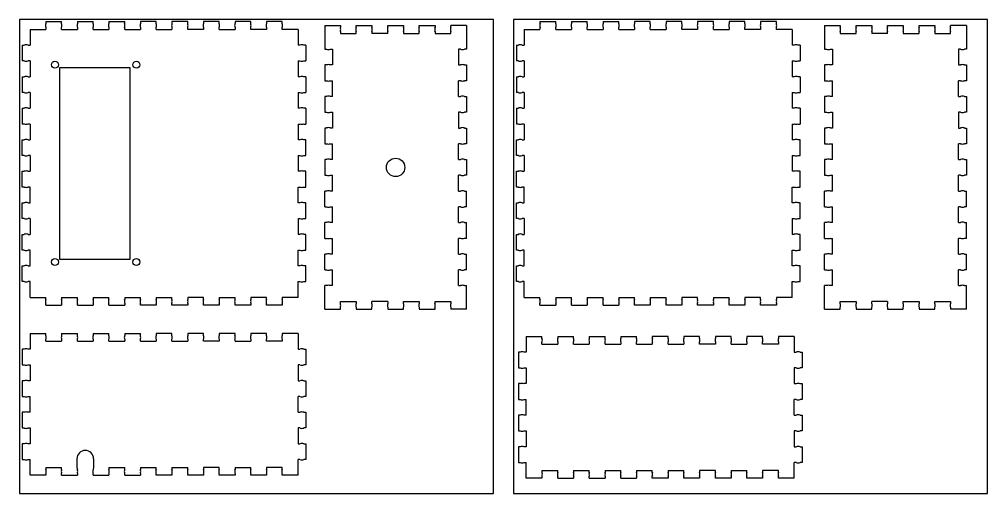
# Model space of a CAD drawing. Header units: inches. Extents: x 0.8 to 15.3, y 0.7 to 7.8.
import ezdxf

# ---------------------------------------------------------------- set-up
doc = ezdxf.new("R2010")
doc.units = ezdxf.units.IN
doc.header["$MEASUREMENT"] = 0

msp = doc.modelspace()

# ---------------------------------------------------------------- linework, layer by layer
for p, q in [((1.172, 7.74), (1.408, 7.74)), ((1.172, 7.74), (1.172, 7.711)), ((1.408, 7.711), (1.408, 7.74)), ((1.644, 7.74), (1.88, 7.74)), ((1.644, 7.74), (1.644, 7.711)), ((1.88, 7.711), (1.88, 7.74)), ((2.116, 7.74), (2.352, 7.74)), ((2.116, 7.74), (2.116, 7.711)), ((2.352, 7.711), (2.352, 7.74)), ((2.824, 7.74), (2.588, 7.74)), ((2.588, 7.74), (2.588, 7.711)), ((2.824, 7.711), (2.824, 7.74)), ((3.296, 7.74), (3.06, 7.74)), ((3.06, 7.74), (3.06, 7.711)), ((3.296, 7.711), (3.296, 7.74)), ((3.768, 7.74), (3.532, 7.74)), ((3.532, 7.74), (3.532, 7.711)), ((3.768, 7.711), (3.768, 7.74)), ((4.24, 7.74), (4.004, 7.74)), ((4.004, 7.74), (4.004, 7.711)), ((4.24, 7.711), (4.24, 7.74)), ((4.712, 7.74), (4.476, 7.74)), ((4.476, 7.74), (4.476, 7.711)), ((4.712, 7.711), (4.712, 7.74)), ((8.571, 7.74), (8.807, 7.74)), ((8.571, 7.74), (8.571, 7.711)), ((8.807, 7.711), (8.807, 7.74)), ((9.043, 7.74), (9.279, 7.74)), ((9.043, 7.74), (9.043, 7.711)), ((9.279, 7.711), (9.279, 7.74)), ((9.515, 7.74), (9.751, 7.74)), ((9.515, 7.74), (9.515, 7.711)), ((9.751, 7.711), (9.751, 7.74)), ((10.223, 7.74), (9.987, 7.74)), ((9.987, 7.74), (9.987, 7.711)), ((10.223, 7.711), (10.223, 7.74)), ((10.695, 7.74), (10.459, 7.74)), ((10.459, 7.74), (10.459, 7.711)), ((10.695, 7.711), (10.695, 7.74)), ((11.167, 7.74), (10.931, 7.74)), ((10.931, 7.74), (10.931, 7.711)), ((11.167, 7.711), (11.167, 7.74)), ((11.639, 7.74), (11.403, 7.74)), ((11.403, 7.74), (11.403, 7.711)), ((11.639, 7.711), (11.639, 7.74)), ((12.111, 7.74), (11.875, 7.74)), ((11.875, 7.74), (11.875, 7.711)), ((12.111, 7.711), (12.111, 7.74)), ((0.936, 7.622), (0.936, 7.386)), ((0.936, 7.622), (1.172, 7.622)), ((1.172, 7.652), (1.172, 7.622)), ((1.408, 7.622), (1.408, 7.652)), ((1.408, 7.622), (1.644, 7.622)), ((1.644, 7.652), (1.644, 7.622)), ((1.88, 7.622), (1.88, 7.652)), ((1.88, 7.622), (2.116, 7.622)), ((2.116, 7.652), (2.116, 7.622)), ((2.352, 7.622), (2.352, 7.652)), ((2.352, 7.622), (2.588, 7.622)), ((2.588, 7.652), (2.588, 7.622)), ((2.824, 7.622), (2.824, 7.652)), ((2.824, 7.622), (3.06, 7.622)), ((3.06, 7.652), (3.06, 7.622)), ((3.296, 7.622), (3.296, 7.652)), ((3.532, 7.622), (3.296, 7.622)), ((3.532, 7.652), (3.532, 7.622)), ((3.768, 7.622), (3.768, 7.652)), ((3.768, 7.622), (4.004, 7.622)), ((4.004, 7.652), (4.004, 7.622)), ((4.24, 7.622), (4.24, 7.652)), ((4.476, 7.622), (4.24, 7.622)), ((4.476, 7.652), (4.476, 7.622)), ((4.712, 7.622), (4.712, 7.652)), ((4.948, 7.622), (4.712, 7.622)), ((4.948, 7.622), (4.948, 7.386)), ((5.347, 7.68), (5.583, 7.68)), ((5.347, 7.68), (5.347, 7.326)), ((5.583, 7.68), (5.583, 7.651)), ((5.583, 7.592), (5.583, 7.562)), ((5.583, 7.562), (5.819, 7.562)), ((5.819, 7.68), (6.055, 7.68)), ((5.819, 7.651), (5.819, 7.68)), ((5.819, 7.562), (5.819, 7.592)), ((6.055, 7.68), (6.055, 7.651)), ((6.055, 7.592), (6.055, 7.562)), ((6.291, 7.562), (6.055, 7.562)), ((6.291, 7.68), (6.527, 7.68)), ((6.291, 7.651), (6.291, 7.68)), ((6.291, 7.562), (6.291, 7.592)), ((6.527, 7.68), (6.527, 7.651)), ((6.527, 7.592), (6.527, 7.562)), ((6.527, 7.562), (6.763, 7.562)), ((6.763, 7.68), (6.999, 7.68)), ((6.763, 7.651), (6.763, 7.68)), ((6.763, 7.562), (6.763, 7.592)), ((6.999, 7.68), (6.999, 7.651)), ((6.999, 7.592), (6.999, 7.562)), ((6.999, 7.562), (7.235, 7.562)), ((7.235, 7.651), (7.235, 7.68)), ((7.471, 7.68), (7.235, 7.68)), ((7.235, 7.562), (7.235, 7.592)), ((7.471, 7.68), (7.471, 7.326)), ((8.335, 7.622), (8.335, 7.386)), ((8.335, 7.622), (8.571, 7.622)), ((8.571, 7.652), (8.571, 7.622)), ((8.807, 7.622), (8.807, 7.652)), ((8.807, 7.622), (9.043, 7.622)), ((9.043, 7.652), (9.043, 7.622)), ((9.279, 7.622), (9.279, 7.652)), ((9.279, 7.622), (9.515, 7.622)), ((9.515, 7.652), (9.515, 7.622)), ((9.751, 7.622), (9.751, 7.652)), ((9.751, 7.622), (9.987, 7.622)), ((9.987, 7.652), (9.987, 7.622)), ((10.223, 7.622), (10.223, 7.652)), ((10.223, 7.622), (10.459, 7.622)), ((10.459, 7.652), (10.459, 7.622)), ((10.695, 7.622), (10.695, 7.652)), ((10.931, 7.622), (10.695, 7.622)), ((10.931, 7.652), (10.931, 7.622)), ((11.167, 7.622), (11.167, 7.652)), ((11.167, 7.622), (11.403, 7.622)), ((11.403, 7.652), (11.403, 7.622)), ((11.639, 7.622), (11.639, 7.652)), ((11.875, 7.622), (11.639, 7.622)), ((11.875, 7.652), (11.875, 7.622)), ((12.111, 7.622), (12.111, 7.652)), ((12.347, 7.622), (12.111, 7.622)), ((12.347, 7.622), (12.347, 7.386)), ((12.832, 7.68), (13.068, 7.68)), ((12.832, 7.68), (12.832, 7.326)), ((13.068, 7.68), (13.068, 7.651)), ((13.068, 7.592), (13.068, 7.562)), ((13.068, 7.562), (13.304, 7.562)), ((13.304, 7.68), (13.54, 7.68)), ((13.304, 7.651), (13.304, 7.68)), ((13.304, 7.562), (13.304, 7.592)), ((13.54, 7.68), (13.54, 7.651)), ((13.54, 7.592), (13.54, 7.562)), ((13.776, 7.562), (13.54, 7.562)), ((13.776, 7.68), (14.012, 7.68)), ((13.776, 7.651), (13.776, 7.68)), ((13.776, 7.562), (13.776, 7.592)), ((14.012, 7.68), (14.012, 7.651)), ((14.012, 7.592), (14.012, 7.562)), ((14.012, 7.562), (14.248, 7.562)), ((14.248, 7.68), (14.484, 7.68)), ((14.248, 7.651), (14.248, 7.68)), ((14.248, 7.562), (14.248, 7.592)), ((14.484, 7.68), (14.484, 7.651)), ((14.484, 7.592), (14.484, 7.562)), ((14.484, 7.562), (14.72, 7.562)), ((14.72, 7.651), (14.72, 7.68)), ((14.956, 7.68), (14.72, 7.68)), ((14.72, 7.562), (14.72, 7.592)), ((14.956, 7.68), (14.956, 7.326)), ((0.818, 7.386), (0.818, 7.15)), ((0.818, 7.386), (0.847, 7.386)), ((0.906, 7.386), (0.936, 7.386)), ((4.977, 7.386), (4.948, 7.386)), ((5.066, 7.386), (5.036, 7.386)), ((5.066, 7.386), (5.066, 7.15)), ((5.347, 7.326), (5.376, 7.326)), ((5.435, 7.326), (5.465, 7.326)), ((5.465, 7.326), (5.465, 7.09)), ((7.353, 7.326), (7.353, 7.09)), ((7.382, 7.326), (7.353, 7.326)), ((7.471, 7.326), (7.441, 7.326)), ((8.217, 7.386), (8.217, 7.15)), ((8.217, 7.386), (8.247, 7.386)), ((8.306, 7.386), (8.335, 7.386)), ((12.377, 7.386), (12.347, 7.386)), ((12.465, 7.386), (12.436, 7.386)), ((12.465, 7.386), (12.465, 7.15)), ((12.832, 7.326), (12.861, 7.326)), ((12.92, 7.326), (12.95, 7.326)), ((12.95, 7.326), (12.95, 7.09)), ((14.838, 7.326), (14.838, 7.09)), ((14.867, 7.326), (14.838, 7.326)), ((14.956, 7.326), (14.926, 7.326)), ((0.847, 7.15), (0.818, 7.15)), ((0.936, 7.15), (0.906, 7.15)), ((0.936, 7.15), (0.936, 6.914)), ((4.948, 7.15), (4.948, 6.914)), ((4.948, 7.15), (4.977, 7.15)), ((5.036, 7.15), (5.066, 7.15)), ((8.247, 7.15), (8.217, 7.15)), ((8.335, 7.15), (8.306, 7.15)), ((8.335, 7.15), (8.335, 6.914)), ((12.347, 7.15), (12.347, 6.914)), ((12.347, 7.15), (12.377, 7.15)), ((12.436, 7.15), (12.465, 7.15)), ((5.347, 7.09), (5.347, 6.854)), ((5.376, 7.09), (5.347, 7.09)), ((5.465, 7.09), (5.435, 7.09)), ((7.353, 7.09), (7.382, 7.09)), ((7.441, 7.09), (7.471, 7.09)), ((7.471, 7.09), (7.471, 6.854)), ((12.832, 7.09), (12.832, 6.854)), ((12.861, 7.09), (12.832, 7.09)), ((12.95, 7.09), (12.92, 7.09)), ((14.838, 7.09), (14.867, 7.09)), ((14.926, 7.09), (14.956, 7.09)), ((14.956, 7.09), (14.956, 6.854)), ((0.818, 6.914), (0.818, 6.678)), ((0.818, 6.914), (0.847, 6.914)), ((0.906, 6.914), (0.936, 6.914)), ((4.977, 6.914), (4.948, 6.914)), ((5.066, 6.914), (5.036, 6.914)), ((5.066, 6.914), (5.066, 6.678)), ((5.347, 6.854), (5.376, 6.854)), ((5.435, 6.854), (5.465, 6.854)), ((5.465, 6.618), (5.465, 6.854)), ((7.353, 6.618), (7.353, 6.854)), ((7.382, 6.854), (7.353, 6.854)), ((7.471, 6.854), (7.441, 6.854)), ((8.217, 6.914), (8.217, 6.678)), ((8.217, 6.914), (8.247, 6.914)), ((8.306, 6.914), (8.335, 6.914)), ((12.377, 6.914), (12.347, 6.914)), ((12.465, 6.914), (12.436, 6.914)), ((12.465, 6.914), (12.465, 6.678)), ((12.832, 6.854), (12.861, 6.854)), ((12.92, 6.854), (12.95, 6.854)), ((12.95, 6.618), (12.95, 6.854)), ((14.838, 6.618), (14.838, 6.854)), ((14.867, 6.854), (14.838, 6.854)), ((14.956, 6.854), (14.926, 6.854)), ((0.847, 6.678), (0.818, 6.678)), ((0.936, 6.678), (0.906, 6.678)), ((0.936, 6.678), (0.936, 6.442)), ((4.948, 6.678), (4.948, 6.442)), ((4.948, 6.678), (4.977, 6.678)), ((5.036, 6.678), (5.066, 6.678)), ((8.247, 6.678), (8.217, 6.678)), ((8.335, 6.678), (8.306, 6.678)), ((8.335, 6.678), (8.335, 6.442)), ((12.347, 6.678), (12.347, 6.442)), ((12.347, 6.678), (12.377, 6.678)), ((12.436, 6.678), (12.465, 6.678)), ((5.347, 6.618), (5.347, 6.382)), ((5.376, 6.618), (5.347, 6.618)), ((5.465, 6.618), (5.435, 6.618)), ((7.353, 6.618), (7.382, 6.618)), ((7.441, 6.618), (7.471, 6.618)), ((7.471, 6.618), (7.471, 6.382)), ((12.832, 6.618), (12.832, 6.382)), ((12.861, 6.618), (12.832, 6.618)), ((12.95, 6.618), (12.92, 6.618)), ((14.838, 6.618), (14.867, 6.618)), ((14.926, 6.618), (14.956, 6.618)), ((14.956, 6.618), (14.956, 6.382)), ((0.818, 6.442), (0.818, 6.206)), ((0.818, 6.442), (0.847, 6.442)), ((0.906, 6.442), (0.936, 6.442)), ((4.977, 6.442), (4.948, 6.442)), ((5.066, 6.442), (5.036, 6.442)), ((5.066, 6.442), (5.066, 6.206)), ((5.347, 6.382), (5.376, 6.382)), ((5.435, 6.382), (5.465, 6.382)), ((5.465, 6.382), (5.465, 6.146)), ((7.353, 6.382), (7.353, 6.146)), ((7.382, 6.382), (7.353, 6.382)), ((7.471, 6.382), (7.441, 6.382)), ((8.217, 6.442), (8.217, 6.206)), ((8.217, 6.442), (8.247, 6.442)), ((8.306, 6.442), (8.335, 6.442)), ((12.377, 6.442), (12.347, 6.442)), ((12.465, 6.442), (12.436, 6.442)), ((12.465, 6.442), (12.465, 6.206)), ((12.832, 6.382), (12.861, 6.382)), ((12.92, 6.382), (12.95, 6.382)), ((12.95, 6.382), (12.95, 6.146)), ((14.838, 6.382), (14.838, 6.146)), ((14.867, 6.382), (14.838, 6.382)), ((14.956, 6.382), (14.926, 6.382)), ((0.847, 6.206), (0.818, 6.206)), ((0.936, 6.206), (0.906, 6.206)), ((0.936, 6.206), (0.936, 5.97)), ((4.948, 6.206), (4.948, 5.97)), ((4.948, 6.206), (4.977, 6.206)), ((5.036, 6.206), (5.066, 6.206)), ((5.347, 6.146), (5.347, 5.91)), ((5.376, 6.146), (5.347, 6.146)), ((5.465, 6.146), (5.435, 6.146)), ((7.353, 6.146), (7.382, 6.146)), ((7.441, 6.146), (7.471, 6.146)), ((7.471, 6.146), (7.471, 5.91)), ((8.247, 6.206), (8.217, 6.206)), ((8.335, 6.206), (8.306, 6.206)), ((8.335, 6.206), (8.335, 5.97)), ((12.347, 6.206), (12.347, 5.97)), ((12.347, 6.206), (12.377, 6.206)), ((12.436, 6.206), (12.465, 6.206)), ((12.832, 6.146), (12.832, 5.91)), ((12.861, 6.146), (12.832, 6.146)), ((12.95, 6.146), (12.92, 6.146)), ((14.838, 6.146), (14.867, 6.146)), ((14.926, 6.146), (14.956, 6.146)), ((14.956, 6.146), (14.956, 5.91)), ((0.818, 5.734), (0.818, 5.97)), ((0.818, 5.97), (0.847, 5.97)), ((0.906, 5.97), (0.936, 5.97)), ((4.977, 5.97), (4.948, 5.97)), ((5.066, 5.97), (5.036, 5.97)), ((5.066, 5.734), (5.066, 5.97)), ((8.217, 5.734), (8.217, 5.97)), ((8.217, 5.97), (8.247, 5.97)), ((8.306, 5.97), (8.335, 5.97)), ((12.377, 5.97), (12.347, 5.97)), ((12.465, 5.97), (12.436, 5.97)), ((12.465, 5.734), (12.465, 5.97)), ((5.347, 5.91), (5.376, 5.91)), ((5.435, 5.91), (5.465, 5.91)), ((5.465, 5.674), (5.465, 5.91)), ((7.353, 5.674), (7.353, 5.91)), ((7.382, 5.91), (7.353, 5.91)), ((7.471, 5.91), (7.441, 5.91)), ((12.832, 5.91), (12.861, 5.91)), ((12.92, 5.91), (12.95, 5.91)), ((12.95, 5.674), (12.95, 5.91)), ((14.838, 5.674), (14.838, 5.91)), ((14.867, 5.91), (14.838, 5.91)), ((14.956, 5.91), (14.926, 5.91)), ((0.847, 5.734), (0.818, 5.734)), ((0.936, 5.734), (0.906, 5.734)), ((0.936, 5.734), (0.936, 5.498)), ((4.948, 5.734), (4.948, 5.498)), ((4.948, 5.734), (4.977, 5.734)), ((5.036, 5.734), (5.066, 5.734)), ((5.347, 5.674), (5.347, 5.438)), ((5.376, 5.674), (5.347, 5.674)), ((5.465, 5.674), (5.435, 5.674)), ((7.353, 5.674), (7.382, 5.674)), ((7.441, 5.674), (7.471, 5.674)), ((7.471, 5.674), (7.471, 5.438)), ((8.247, 5.734), (8.217, 5.734)), ((8.335, 5.734), (8.306, 5.734)), ((8.335, 5.734), (8.335, 5.498)), ((12.347, 5.734), (12.347, 5.498)), ((12.347, 5.734), (12.377, 5.734)), ((12.436, 5.734), (12.465, 5.734)), ((12.832, 5.674), (12.832, 5.438)), ((12.861, 5.674), (12.832, 5.674)), ((12.95, 5.674), (12.92, 5.674)), ((14.838, 5.674), (14.867, 5.674)), ((14.926, 5.674), (14.956, 5.674)), ((14.956, 5.674), (14.956, 5.438)), ((0.818, 5.262), (0.818, 5.498)), ((0.818, 5.498), (0.847, 5.498)), ((0.906, 5.498), (0.936, 5.498)), ((4.977, 5.498), (4.948, 5.498)), ((5.066, 5.498), (5.036, 5.498)), ((5.066, 5.262), (5.066, 5.498)), ((5.347, 5.438), (5.376, 5.438)), ((5.435, 5.438), (5.465, 5.438)), ((5.465, 5.202), (5.465, 5.438)), ((7.353, 5.202), (7.353, 5.438)), ((7.382, 5.438), (7.353, 5.438)), ((7.471, 5.438), (7.441, 5.438)), ((8.217, 5.262), (8.217, 5.498)), ((8.217, 5.498), (8.247, 5.498)), ((8.306, 5.498), (8.335, 5.498)), ((12.377, 5.498), (12.347, 5.498)), ((12.465, 5.498), (12.436, 5.498)), ((12.465, 5.262), (12.465, 5.498)), ((12.832, 5.438), (12.861, 5.438)), ((12.92, 5.438), (12.95, 5.438)), ((12.95, 5.202), (12.95, 5.438)), ((14.838, 5.202), (14.838, 5.438)), ((14.867, 5.438), (14.838, 5.438)), ((14.956, 5.438), (14.926, 5.438)), ((0.847, 5.262), (0.818, 5.262)), ((0.936, 5.262), (0.906, 5.262)), ((0.936, 5.026), (0.936, 5.262)), ((4.948, 5.026), (4.948, 5.262)), ((4.948, 5.262), (4.977, 5.262)), ((5.036, 5.262), (5.066, 5.262)), ((8.247, 5.262), (8.217, 5.262)), ((8.335, 5.262), (8.306, 5.262)), ((8.335, 5.026), (8.335, 5.262)), ((12.347, 5.026), (12.347, 5.262)), ((12.347, 5.262), (12.377, 5.262)), ((12.436, 5.262), (12.465, 5.262)), ((5.347, 4.966), (5.347, 5.202)), ((5.376, 5.202), (5.347, 5.202)), ((5.465, 5.202), (5.435, 5.202)), ((7.353, 5.202), (7.382, 5.202)), ((7.441, 5.202), (7.471, 5.202)), ((7.471, 4.966), (7.471, 5.202)), ((12.832, 4.966), (12.832, 5.202)), ((12.861, 5.202), (12.832, 5.202)), ((12.95, 5.202), (12.92, 5.202)), ((14.838, 5.202), (14.867, 5.202)), ((14.926, 5.202), (14.956, 5.202)), ((14.956, 4.966), (14.956, 5.202)), ((0.818, 4.79), (0.818, 5.026)), ((0.818, 5.026), (0.847, 5.026)), ((0.906, 5.026), (0.936, 5.026)), ((4.977, 5.026), (4.948, 5.026)), ((5.066, 5.026), (5.036, 5.026)), ((5.066, 4.79), (5.066, 5.026)), ((5.347, 4.966), (5.376, 4.966)), ((5.435, 4.966), (5.465, 4.966)), ((5.465, 4.73), (5.465, 4.966)), ((7.353, 4.73), (7.353, 4.966)), ((7.382, 4.966), (7.353, 4.966)), ((7.471, 4.966), (7.441, 4.966)), ((8.217, 4.79), (8.217, 5.026)), ((8.217, 5.026), (8.247, 5.026)), ((8.306, 5.026), (8.335, 5.026)), ((12.377, 5.026), (12.347, 5.026)), ((12.465, 5.026), (12.436, 5.026)), ((12.465, 4.79), (12.465, 5.026)), ((12.832, 4.966), (12.861, 4.966)), ((12.92, 4.966), (12.95, 4.966)), ((12.95, 4.73), (12.95, 4.966)), ((14.838, 4.73), (14.838, 4.966)), ((14.867, 4.966), (14.838, 4.966)), ((14.956, 4.966), (14.926, 4.966)), ((0.847, 4.79), (0.818, 4.79)), ((0.936, 4.79), (0.906, 4.79)), ((0.936, 4.79), (0.936, 4.554)), ((4.948, 4.79), (4.948, 4.554)), ((4.948, 4.79), (4.977, 4.79)), ((5.036, 4.79), (5.066, 4.79)), ((8.247, 4.79), (8.217, 4.79)), ((8.335, 4.79), (8.306, 4.79)), ((8.335, 4.79), (8.335, 4.554)), ((12.347, 4.79), (12.347, 4.554)), ((12.347, 4.79), (12.377, 4.79)), ((12.436, 4.79), (12.465, 4.79)), ((5.347, 4.494), (5.347, 4.73)), ((5.376, 4.73), (5.347, 4.73)), ((5.465, 4.73), (5.435, 4.73)), ((7.353, 4.73), (7.382, 4.73)), ((7.441, 4.73), (7.471, 4.73)), ((7.471, 4.494), (7.471, 4.73)), ((12.832, 4.494), (12.832, 4.73)), ((12.861, 4.73), (12.832, 4.73)), ((12.95, 4.73), (12.92, 4.73)), ((14.838, 4.73), (14.867, 4.73)), ((14.926, 4.73), (14.956, 4.73)), ((14.956, 4.494), (14.956, 4.73)), ((0.818, 4.318), (0.818, 4.554)), ((0.818, 4.554), (0.847, 4.554)), ((0.906, 4.554), (0.936, 4.554)), ((4.977, 4.554), (4.948, 4.554)), ((5.066, 4.554), (5.036, 4.554)), ((5.066, 4.318), (5.066, 4.554)), ((8.217, 4.318), (8.217, 4.554)), ((8.217, 4.554), (8.247, 4.554)), ((8.306, 4.554), (8.335, 4.554)), ((12.377, 4.554), (12.347, 4.554)), ((12.465, 4.554), (12.436, 4.554)), ((12.465, 4.318), (12.465, 4.554)), ((5.347, 4.494), (5.376, 4.494)), ((5.435, 4.494), (5.465, 4.494)), ((5.465, 4.258), (5.465, 4.494)), ((7.353, 4.258), (7.353, 4.494)), ((7.382, 4.494), (7.353, 4.494)), ((7.471, 4.494), (7.441, 4.494)), ((12.832, 4.494), (12.861, 4.494)), ((12.92, 4.494), (12.95, 4.494)), ((12.95, 4.258), (12.95, 4.494)), ((14.838, 4.258), (14.838, 4.494)), ((14.867, 4.494), (14.838, 4.494)), ((14.956, 4.494), (14.926, 4.494)), ((0.847, 4.318), (0.818, 4.318)), ((0.936, 4.318), (0.906, 4.318)), ((0.936, 4.082), (0.936, 4.318)), ((4.948, 4.082), (4.948, 4.318)), ((4.948, 4.318), (4.977, 4.318)), ((5.036, 4.318), (5.066, 4.318)), ((5.347, 4.022), (5.347, 4.258)), ((5.376, 4.258), (5.347, 4.258)), ((5.465, 4.258), (5.435, 4.258)), ((7.353, 4.258), (7.382, 4.258)), ((7.441, 4.258), (7.471, 4.258)), ((7.471, 4.022), (7.471, 4.258)), ((8.247, 4.318), (8.217, 4.318)), ((8.335, 4.318), (8.306, 4.318)), ((8.335, 4.082), (8.335, 4.318)), ((12.347, 4.082), (12.347, 4.318)), ((12.347, 4.318), (12.377, 4.318)), ((12.436, 4.318), (12.465, 4.318)), ((12.832, 4.022), (12.832, 4.258)), ((12.861, 4.258), (12.832, 4.258)), ((12.95, 4.258), (12.92, 4.258)), ((14.838, 4.258), (14.867, 4.258)), ((14.926, 4.258), (14.956, 4.258)), ((14.956, 4.022), (14.956, 4.258)), ((0.818, 3.846), (0.818, 4.082)), ((0.818, 4.082), (0.847, 4.082)), ((0.906, 4.082), (0.936, 4.082)), ((4.977, 4.082), (4.948, 4.082)), ((5.066, 4.082), (5.036, 4.082)), ((5.066, 3.846), (5.066, 4.082)), ((8.217, 3.846), (8.217, 4.082)), ((8.217, 4.082), (8.247, 4.082)), ((8.306, 4.082), (8.335, 4.082)), ((12.377, 4.082), (12.347, 4.082)), ((12.465, 4.082), (12.436, 4.082)), ((12.465, 3.846), (12.465, 4.082)), ((5.347, 4.022), (5.376, 4.022)), ((5.435, 4.022), (5.465, 4.022)), ((5.465, 3.786), (5.465, 4.022)), ((7.353, 3.786), (7.353, 4.022)), ((7.382, 4.022), (7.353, 4.022)), ((7.471, 4.022), (7.441, 4.022)), ((12.832, 4.022), (12.861, 4.022)), ((12.92, 4.022), (12.95, 4.022)), ((12.95, 3.786), (12.95, 4.022)), ((14.838, 3.786), (14.838, 4.022)), ((14.867, 4.022), (14.838, 4.022)), ((14.956, 4.022), (14.926, 4.022)), ((0.847, 3.846), (0.818, 3.846)), ((0.936, 3.846), (0.906, 3.846)), ((0.936, 3.61), (0.936, 3.846)), ((4.948, 3.846), (4.977, 3.846)), ((4.948, 3.61), (4.948, 3.846)), ((5.036, 3.846), (5.066, 3.846)), ((5.347, 3.432), (5.347, 3.786)), ((5.376, 3.786), (5.347, 3.786)), ((5.465, 3.786), (5.435, 3.786)), ((7.353, 3.786), (7.382, 3.786)), ((7.441, 3.786), (7.471, 3.786)), ((7.471, 3.432), (7.471, 3.786)), ((8.247, 3.846), (8.217, 3.846)), ((8.335, 3.846), (8.306, 3.846)), ((8.335, 3.61), (8.335, 3.846)), ((12.347, 3.846), (12.377, 3.846)), ((12.347, 3.61), (12.347, 3.846)), ((12.436, 3.846), (12.465, 3.846)), ((12.832, 3.432), (12.832, 3.786)), ((12.861, 3.786), (12.832, 3.786)), ((12.95, 3.786), (12.92, 3.786)), ((14.838, 3.786), (14.867, 3.786)), ((14.926, 3.786), (14.956, 3.786)), ((14.956, 3.432), (14.956, 3.786)), ((0.936, 3.61), (1.172, 3.61)), ((1.172, 3.581), (1.172, 3.61)), ((1.172, 3.492), (1.172, 3.522)), ((1.172, 3.492), (1.408, 3.492)), ((1.408, 3.61), (1.644, 3.61)), ((1.408, 3.61), (1.408, 3.581)), ((1.408, 3.522), (1.408, 3.492)), ((1.644, 3.581), (1.644, 3.61)), ((1.644, 3.492), (1.644, 3.522)), ((1.644, 3.492), (1.88, 3.492)), ((1.88, 3.61), (2.116, 3.61)), ((1.88, 3.61), (1.88, 3.581)), ((1.88, 3.522), (1.88, 3.492)), ((2.116, 3.581), (2.116, 3.61)), ((2.116, 3.492), (2.116, 3.522)), ((2.116, 3.492), (2.352, 3.492)), ((2.352, 3.61), (2.588, 3.61)), ((2.352, 3.61), (2.352, 3.581)), ((2.352, 3.522), (2.352, 3.492)), ((2.588, 3.581), (2.588, 3.61)), ((2.588, 3.492), (2.588, 3.522)), ((2.824, 3.492), (2.588, 3.492)), ((2.824, 3.61), (3.06, 3.61)), ((2.824, 3.61), (2.824, 3.581)), ((2.824, 3.522), (2.824, 3.492)), ((3.06, 3.581), (3.06, 3.61)), ((3.06, 3.492), (3.06, 3.522)), ((3.296, 3.492), (3.06, 3.492)), ((3.532, 3.61), (3.296, 3.61)), ((3.296, 3.61), (3.296, 3.581)), ((3.296, 3.522), (3.296, 3.492)), ((3.532, 3.581), (3.532, 3.61)), ((3.532, 3.492), (3.532, 3.522)), ((3.768, 3.492), (3.532, 3.492)), ((3.768, 3.61), (4.004, 3.61)), ((3.768, 3.61), (3.768, 3.581)), ((3.768, 3.522), (3.768, 3.492)), ((4.004, 3.581), (4.004, 3.61)), ((4.004, 3.492), (4.004, 3.522)), ((4.24, 3.492), (4.004, 3.492)), ((4.476, 3.61), (4.24, 3.61)), ((4.24, 3.61), (4.24, 3.581)), ((4.24, 3.522), (4.24, 3.492)), ((4.476, 3.581), (4.476, 3.61)), ((4.476, 3.492), (4.476, 3.522)), ((4.712, 3.492), (4.476, 3.492)), ((4.712, 3.61), (4.712, 3.581)), ((4.948, 3.61), (4.712, 3.61)), ((4.712, 3.522), (4.712, 3.492)), ((5.583, 3.55), (5.819, 3.55)), ((5.583, 3.521), (5.583, 3.55)), ((5.819, 3.55), (5.819, 3.521)), ((6.291, 3.55), (6.055, 3.55)), ((6.055, 3.521), (6.055, 3.55)), ((6.291, 3.55), (6.291, 3.521)), ((6.527, 3.55), (6.763, 3.55)), ((6.527, 3.521), (6.527, 3.55)), ((6.763, 3.55), (6.763, 3.521)), ((6.999, 3.521), (6.999, 3.55)), ((6.999, 3.55), (7.235, 3.55)), ((7.235, 3.55), (7.235, 3.521)), ((8.335, 3.61), (8.571, 3.61)), ((8.571, 3.581), (8.571, 3.61)), ((8.571, 3.492), (8.571, 3.522)), ((8.571, 3.492), (8.807, 3.492)), ((8.807, 3.61), (9.043, 3.61)), ((8.807, 3.61), (8.807, 3.581)), ((8.807, 3.522), (8.807, 3.492)), ((9.043, 3.581), (9.043, 3.61)), ((9.043, 3.492), (9.043, 3.522)), ((9.043, 3.492), (9.279, 3.492)), ((9.279, 3.61), (9.515, 3.61)), ((9.279, 3.61), (9.279, 3.581)), ((9.279, 3.522), (9.279, 3.492)), ((9.515, 3.581), (9.515, 3.61)), ((9.515, 3.492), (9.515, 3.522)), ((9.515, 3.492), (9.751, 3.492)), ((9.751, 3.61), (9.987, 3.61)), ((9.751, 3.61), (9.751, 3.581)), ((9.751, 3.522), (9.751, 3.492)), ((9.987, 3.581), (9.987, 3.61)), ((9.987, 3.492), (9.987, 3.522)), ((10.223, 3.492), (9.987, 3.492)), ((10.223, 3.61), (10.459, 3.61)), ((10.223, 3.61), (10.223, 3.581)), ((10.223, 3.522), (10.223, 3.492)), ((10.459, 3.581), (10.459, 3.61)), ((10.459, 3.492), (10.459, 3.522)), ((10.695, 3.492), (10.459, 3.492)), ((10.931, 3.61), (10.695, 3.61)), ((10.695, 3.61), (10.695, 3.581)), ((10.695, 3.522), (10.695, 3.492)), ((10.931, 3.581), (10.931, 3.61)), ((10.931, 3.492), (10.931, 3.522)), ((11.167, 3.492), (10.931, 3.492)), ((11.167, 3.61), (11.403, 3.61)), ((11.167, 3.61), (11.167, 3.581)), ((11.167, 3.522), (11.167, 3.492)), ((11.403, 3.581), (11.403, 3.61)), ((11.403, 3.492), (11.403, 3.522)), ((11.639, 3.492), (11.403, 3.492)), ((11.875, 3.61), (11.639, 3.61)), ((11.639, 3.61), (11.639, 3.581)), ((11.639, 3.522), (11.639, 3.492)), ((11.875, 3.581), (11.875, 3.61)), ((11.875, 3.492), (11.875, 3.522)), ((12.111, 3.492), (11.875, 3.492)), ((12.111, 3.61), (12.111, 3.581)), ((12.347, 3.61), (12.111, 3.61)), ((12.111, 3.522), (12.111, 3.492)), ((13.068, 3.55), (13.304, 3.55)), ((13.068, 3.521), (13.068, 3.55)), ((13.304, 3.55), (13.304, 3.521)), ((13.776, 3.55), (13.54, 3.55)), ((13.54, 3.521), (13.54, 3.55)), ((13.776, 3.55), (13.776, 3.521)), ((14.012, 3.55), (14.248, 3.55)), ((14.012, 3.521), (14.012, 3.55)), ((14.248, 3.55), (14.248, 3.521)), ((14.484, 3.521), (14.484, 3.55)), ((14.484, 3.55), (14.72, 3.55)), ((14.72, 3.55), (14.72, 3.521)), ((5.347, 3.432), (5.583, 3.432)), ((5.583, 3.432), (5.583, 3.462)), ((5.819, 3.462), (5.819, 3.432)), ((5.819, 3.432), (6.055, 3.432)), ((6.055, 3.432), (6.055, 3.462)), ((6.291, 3.462), (6.291, 3.432)), ((6.291, 3.432), (6.527, 3.432)), ((6.527, 3.432), (6.527, 3.462)), ((6.763, 3.462), (6.763, 3.432)), ((6.763, 3.432), (6.999, 3.432)), ((6.999, 3.432), (6.999, 3.462)), ((7.235, 3.462), (7.235, 3.432)), ((7.471, 3.432), (7.235, 3.432)), ((12.832, 3.432), (13.068, 3.432)), ((13.068, 3.432), (13.068, 3.462)), ((13.304, 3.462), (13.304, 3.432)), ((13.304, 3.432), (13.54, 3.432)), ((13.54, 3.432), (13.54, 3.462)), ((13.776, 3.462), (13.776, 3.432)), ((13.776, 3.432), (14.012, 3.432)), ((14.012, 3.432), (14.012, 3.462)), ((14.248, 3.462), (14.248, 3.432)), ((14.248, 3.432), (14.484, 3.432)), ((14.484, 3.432), (14.484, 3.462)), ((14.72, 3.462), (14.72, 3.432)), ((14.956, 3.432), (14.72, 3.432)), ((0.936, 3.071), (1.172, 3.071)), ((0.936, 3.071), (0.936, 2.835)), ((1.172, 3.041), (1.172, 3.071)), ((1.408, 3.071), (1.644, 3.071)), ((1.408, 3.071), (1.408, 3.041)), ((1.644, 3.041), (1.644, 3.071)), ((1.88, 3.071), (2.116, 3.071)), ((1.88, 3.071), (1.88, 3.041)), ((2.116, 3.041), (2.116, 3.071)), ((2.352, 3.071), (2.588, 3.071)), ((2.352, 3.071), (2.352, 3.041)), ((2.588, 3.041), (2.588, 3.071)), ((3.06, 3.071), (2.824, 3.071)), ((2.824, 3.071), (2.824, 3.041)), ((3.06, 3.041), (3.06, 3.071)), ((3.532, 3.071), (3.296, 3.071)), ((3.296, 3.071), (3.296, 3.041)), ((3.532, 3.041), (3.532, 3.071)), ((4.004, 3.071), (3.768, 3.071)), ((3.768, 3.071), (3.768, 3.041)), ((4.004, 3.041), (4.004, 3.071)), ((4.476, 3.071), (4.24, 3.071)), ((4.24, 3.071), (4.24, 3.041)), ((4.476, 3.041), (4.476, 3.071)), ((4.948, 3.071), (4.712, 3.071)), ((4.712, 3.071), (4.712, 3.041)), ((4.948, 3.071), (4.948, 2.835)), ((1.172, 2.953), (1.172, 2.982)), ((1.172, 2.953), (1.408, 2.953)), ((1.408, 2.982), (1.408, 2.953)), ((1.644, 2.953), (1.644, 2.982)), ((1.644, 2.953), (1.88, 2.953)), ((1.88, 2.982), (1.88, 2.953)), ((2.116, 2.953), (2.116, 2.982)), ((2.116, 2.953), (2.352, 2.953)), ((2.352, 2.982), (2.352, 2.953)), ((2.588, 2.953), (2.588, 2.982)), ((2.588, 2.953), (2.824, 2.953)), ((2.824, 2.982), (2.824, 2.953)), ((3.06, 2.953), (3.06, 2.982)), ((3.06, 2.953), (3.296, 2.953)), ((3.296, 2.982), (3.296, 2.953)), ((3.532, 2.953), (3.532, 2.982)), ((3.768, 2.953), (3.532, 2.953)), ((3.768, 2.982), (3.768, 2.953)), ((4.004, 2.953), (4.004, 2.982)), ((4.004, 2.953), (4.24, 2.953)), ((4.24, 2.982), (4.24, 2.953)), ((4.476, 2.953), (4.476, 2.982)), ((4.712, 2.953), (4.476, 2.953)), ((4.712, 2.982), (4.712, 2.953)), ((8.365, 3.027), (8.601, 3.027)), ((8.365, 3.027), (8.365, 2.791)), ((8.601, 2.997), (8.601, 3.027)), ((8.601, 2.909), (8.601, 2.938)), ((8.601, 2.909), (8.837, 2.909)), ((8.837, 3.027), (9.073, 3.027)), ((8.837, 3.027), (8.837, 2.997)), ((8.837, 2.938), (8.837, 2.909)), ((9.073, 2.997), (9.073, 3.027)), ((9.073, 2.909), (9.073, 2.938)), ((9.073, 2.909), (9.309, 2.909)), ((9.309, 3.027), (9.545, 3.027)), ((9.309, 3.027), (9.309, 2.997)), ((9.309, 2.938), (9.309, 2.909)), ((9.545, 2.997), (9.545, 3.027)), ((9.545, 2.909), (9.545, 2.938)), ((9.545, 2.909), (9.781, 2.909)), ((9.781, 3.027), (10.017, 3.027)), ((9.781, 3.027), (9.781, 2.997)), ((9.781, 2.938), (9.781, 2.909)), ((10.017, 2.997), (10.017, 3.027)), ((10.017, 2.909), (10.017, 2.938)), ((10.017, 2.909), (10.253, 2.909)), ((10.489, 3.027), (10.253, 3.027)), ((10.253, 3.027), (10.253, 2.997)), ((10.253, 2.938), (10.253, 2.909)), ((10.489, 2.997), (10.489, 3.027)), ((10.489, 2.909), (10.489, 2.938)), ((10.489, 2.909), (10.725, 2.909)), ((10.961, 3.027), (10.725, 3.027)), ((10.725, 3.027), (10.725, 2.997)), ((10.725, 2.938), (10.725, 2.909)), ((10.961, 2.997), (10.961, 3.027)), ((10.961, 2.909), (10.961, 2.938)), ((11.197, 2.909), (10.961, 2.909)), ((11.433, 3.027), (11.197, 3.027)), ((11.197, 3.027), (11.197, 2.997)), ((11.197, 2.938), (11.197, 2.909)), ((11.433, 2.997), (11.433, 3.027)), ((11.433, 2.909), (11.433, 2.938)), ((11.433, 2.909), (11.669, 2.909)), ((11.905, 3.027), (11.669, 3.027)), ((11.669, 3.027), (11.669, 2.997)), ((11.669, 2.938), (11.669, 2.909)), ((11.905, 2.997), (11.905, 3.027)), ((11.905, 2.909), (11.905, 2.938)), ((12.141, 2.909), (11.905, 2.909)), ((12.377, 3.027), (12.141, 3.027)), ((12.141, 3.027), (12.141, 2.997)), ((12.141, 2.938), (12.141, 2.909)), ((12.377, 3.027), (12.377, 2.791)), ((0.818, 2.835), (0.818, 2.599)), ((0.847, 2.835), (0.818, 2.835)), ((0.936, 2.835), (0.906, 2.835)), ((4.948, 2.835), (4.977, 2.835)), ((5.036, 2.835), (5.066, 2.835)), ((5.066, 2.835), (5.066, 2.599)), ((8.247, 2.791), (8.247, 2.555)), ((8.277, 2.791), (8.247, 2.791)), ((8.365, 2.791), (8.336, 2.791)), ((12.377, 2.791), (12.407, 2.791)), ((12.466, 2.791), (12.495, 2.791)), ((12.495, 2.791), (12.495, 2.555)), ((0.818, 2.599), (0.847, 2.599)), ((0.906, 2.599), (0.936, 2.599)), ((0.936, 2.599), (0.936, 2.363)), ((4.948, 2.599), (4.948, 2.363)), ((4.977, 2.599), (4.948, 2.599)), ((5.066, 2.599), (5.036, 2.599)), ((8.247, 2.555), (8.277, 2.555)), ((8.336, 2.555), (8.365, 2.555)), ((8.365, 2.555), (8.365, 2.319)), ((12.377, 2.555), (12.377, 2.319)), ((12.407, 2.555), (12.377, 2.555)), ((12.495, 2.555), (12.466, 2.555)), ((0.818, 2.363), (0.818, 2.127)), ((0.847, 2.363), (0.818, 2.363)), ((0.936, 2.363), (0.906, 2.363)), ((4.948, 2.363), (4.977, 2.363)), ((5.036, 2.363), (5.066, 2.363)), ((5.066, 2.363), (5.066, 2.127)), ((8.247, 2.319), (8.247, 2.083)), ((8.277, 2.319), (8.247, 2.319)), ((8.365, 2.319), (8.336, 2.319)), ((12.377, 2.319), (12.407, 2.319)), ((12.466, 2.319), (12.495, 2.319)), ((12.495, 2.319), (12.495, 2.083)), ((0.818, 2.127), (0.847, 2.127)), ((0.906, 2.127), (0.936, 2.127)), ((0.936, 1.891), (0.936, 2.127)), ((4.948, 1.891), (4.948, 2.127)), ((4.977, 2.127), (4.948, 2.127)), ((5.066, 2.127), (5.036, 2.127)), ((8.247, 2.083), (8.277, 2.083)), ((8.336, 2.083), (8.365, 2.083)), ((8.365, 1.847), (8.365, 2.083)), ((12.377, 1.847), (12.377, 2.083)), ((12.407, 2.083), (12.377, 2.083)), ((12.495, 2.083), (12.466, 2.083)), ((0.818, 1.891), (0.818, 1.655)), ((0.847, 1.891), (0.818, 1.891)), ((0.936, 1.891), (0.906, 1.891)), ((4.948, 1.891), (4.977, 1.891)), ((5.036, 1.891), (5.066, 1.891)), ((5.066, 1.891), (5.066, 1.655)), ((8.247, 1.847), (8.247, 1.611)), ((8.277, 1.847), (8.247, 1.847)), ((8.365, 1.847), (8.336, 1.847)), ((12.377, 1.847), (12.407, 1.847)), ((12.466, 1.847), (12.495, 1.847)), ((12.495, 1.847), (12.495, 1.611)), ((0.818, 1.655), (0.847, 1.655)), ((0.906, 1.655), (0.936, 1.655)), ((0.936, 1.655), (0.936, 1.419)), ((4.948, 1.655), (4.948, 1.419)), ((4.977, 1.655), (4.948, 1.655)), ((5.066, 1.655), (5.036, 1.655)), ((8.247, 1.611), (8.277, 1.611)), ((8.336, 1.611), (8.365, 1.611)), ((8.365, 1.611), (8.365, 1.375)), ((12.377, 1.611), (12.377, 1.375)), ((12.407, 1.611), (12.377, 1.611)), ((12.495, 1.611), (12.466, 1.611)), ((0.818, 1.419), (0.818, 1.183)), ((0.847, 1.419), (0.818, 1.419)), ((0.936, 1.419), (0.906, 1.419)), ((4.948, 1.419), (4.977, 1.419)), ((5.036, 1.419), (5.066, 1.419)), ((5.066, 1.419), (5.066, 1.183)), ((8.247, 1.375), (8.247, 1.139)), ((8.277, 1.375), (8.247, 1.375)), ((8.365, 1.375), (8.336, 1.375)), ((12.377, 1.375), (12.407, 1.375)), ((12.466, 1.375), (12.495, 1.375)), ((12.495, 1.375), (12.495, 1.139)), ((0.818, 1.183), (0.847, 1.183)), ((0.906, 1.183), (0.936, 1.183)), ((0.936, 0.947), (0.936, 1.183)), ((1.637, 1.195), (1.637, 1.065)), ((1.887, 1.195), (1.887, 1.065)), ((4.948, 0.947), (4.948, 1.183)), ((4.977, 1.183), (4.948, 1.183)), ((5.066, 1.183), (5.036, 1.183)), ((1.172, 1.065), (1.408, 1.065)), ((1.172, 1.065), (1.172, 1.035)), ((1.408, 1.035), (1.408, 1.065)), ((1.637, 1.065), (1.644, 1.035)), ((1.887, 1.065), (1.88, 1.035)), ((2.116, 1.065), (2.352, 1.065)), ((2.116, 1.065), (2.116, 1.035)), ((2.352, 1.035), (2.352, 1.065)), ((2.588, 1.065), (2.824, 1.065)), ((2.588, 1.065), (2.588, 1.035)), ((2.824, 1.035), (2.824, 1.065)), ((3.06, 1.065), (3.296, 1.065)), ((3.06, 1.065), (3.06, 1.035)), ((3.296, 1.035), (3.296, 1.065)), ((3.768, 1.065), (3.532, 1.065)), ((3.532, 1.065), (3.532, 1.035)), ((3.768, 1.035), (3.768, 1.065)), ((4.004, 1.065), (4.24, 1.065)), ((4.004, 1.065), (4.004, 1.035)), ((4.24, 1.035), (4.24, 1.065)), ((4.712, 1.065), (4.476, 1.065)), ((4.476, 1.065), (4.476, 1.035)), ((4.712, 1.035), (4.712, 1.065)), ((8.247, 1.139), (8.277, 1.139)), ((8.336, 1.139), (8.365, 1.139)), ((8.365, 0.903), (8.365, 1.139)), ((8.601, 1.021), (8.837, 1.021)), ((8.601, 1.021), (8.601, 0.991)), ((8.837, 0.991), (8.837, 1.021)), ((9.073, 1.021), (9.309, 1.021)), ((9.073, 1.021), (9.073, 0.991)), ((9.309, 0.991), (9.309, 1.021)), ((9.545, 1.021), (9.781, 1.021)), ((9.545, 1.021), (9.545, 0.991)), ((9.781, 0.991), (9.781, 1.021)), ((10.017, 1.021), (10.253, 1.021)), ((10.017, 1.021), (10.017, 0.991)), ((10.253, 0.991), (10.253, 1.021)), ((10.489, 1.021), (10.725, 1.021)), ((10.489, 1.021), (10.489, 0.991)), ((10.725, 0.991), (10.725, 1.021)), ((11.197, 1.021), (10.961, 1.021)), ((10.961, 1.021), (10.961, 0.991)), ((11.197, 0.991), (11.197, 1.021)), ((11.433, 1.021), (11.669, 1.021)), ((11.433, 1.021), (11.433, 0.991)), ((11.669, 0.991), (11.669, 1.021)), ((12.141, 1.021), (11.905, 1.021)), ((11.905, 1.021), (11.905, 0.991)), ((12.141, 0.991), (12.141, 1.021)), ((12.377, 0.903), (12.377, 1.139)), ((12.407, 1.139), (12.377, 1.139)), ((12.495, 1.139), (12.466, 1.139)), ((1.172, 0.947), (0.936, 0.947)), ((1.172, 0.976), (1.172, 0.947)), ((1.408, 0.947), (1.408, 0.976)), ((1.408, 0.947), (1.644, 0.947)), ((1.644, 0.976), (1.644, 0.947)), ((1.88, 0.947), (1.88, 0.976)), ((1.88, 0.947), (2.116, 0.947)), ((2.116, 0.976), (2.116, 0.947)), ((2.352, 0.947), (2.352, 0.976)), ((2.352, 0.947), (2.588, 0.947)), ((2.588, 0.976), (2.588, 0.947)), ((2.824, 0.947), (2.824, 0.976)), ((3.06, 0.947), (2.824, 0.947)), ((3.06, 0.976), (3.06, 0.947)), ((3.296, 0.947), (3.296, 0.976)), ((3.532, 0.947), (3.296, 0.947)), ((3.532, 0.976), (3.532, 0.947)), ((3.768, 0.947), (3.768, 0.976)), ((4.004, 0.947), (3.768, 0.947)), ((4.004, 0.976), (4.004, 0.947)), ((4.24, 0.947), (4.24, 0.976)), ((4.476, 0.947), (4.24, 0.947)), ((4.476, 0.976), (4.476, 0.947)), ((4.712, 0.947), (4.712, 0.976)), ((4.948, 0.947), (4.712, 0.947)), ((8.601, 0.903), (8.365, 0.903)), ((8.601, 0.932), (8.601, 0.903)), ((8.837, 0.903), (8.837, 0.932)), ((8.837, 0.903), (9.073, 0.903)), ((9.073, 0.932), (9.073, 0.903)), ((9.309, 0.903), (9.309, 0.932)), ((9.309, 0.903), (9.545, 0.903)), ((9.545, 0.932), (9.545, 0.903)), ((9.781, 0.903), (9.781, 0.932)), ((9.781, 0.903), (10.017, 0.903)), ((10.017, 0.932), (10.017, 0.903)), ((10.253, 0.903), (10.253, 0.932)), ((10.489, 0.903), (10.253, 0.903)), ((10.489, 0.932), (10.489, 0.903)), ((10.725, 0.903), (10.725, 0.932)), ((10.961, 0.903), (10.725, 0.903)), ((10.961, 0.932), (10.961, 0.903)), ((11.197, 0.903), (11.197, 0.932)), ((11.433, 0.903), (11.197, 0.903)), ((11.433, 0.932), (11.433, 0.903)), ((11.669, 0.903), (11.669, 0.932)), ((11.905, 0.903), (11.669, 0.903)), ((11.905, 0.932), (11.905, 0.903)), ((12.141, 0.903), (12.141, 0.932)), ((12.377, 0.903), (12.141, 0.903))]:
    msp.add_line(p, q)
for points in [[(0.775, 0.672), (7.875, 0.672), (7.875, 7.772), (0.775, 7.772)], [(8.175, 0.672), (15.275, 0.672), (15.275, 7.772), (8.175, 7.772)], [(1.377, 7.048), (1.377, 4.185), (2.434, 4.185), (2.434, 7.048)]]:
    msp.add_lwpolyline(points, close=True)
for centre, radius in [((1.307, 7.093), 0.0517), ((2.528, 7.093), 0.0517), ((6.409, 5.556), 0.138), ((1.307, 4.14), 0.0517), ((2.528, 4.14), 0.0517)]:
    msp.add_circle(centre, radius)
for centre, radius, start, end in [((1.256, 7.681), 0.0895, 160.7605, 199.2395), ((1.323, 7.681), 0.0895, 340.7605, 19.2395), ((1.728, 7.681), 0.0895, 160.7605, 199.2395), ((1.795, 7.681), 0.0895, 340.7605, 19.2395), ((2.2, 7.681), 0.0895, 160.7605, 199.2395), ((2.267, 7.681), 0.0895, 340.7605, 19.2395), ((2.672, 7.681), 0.0895, 160.7605, 199.2395), ((2.739, 7.681), 0.0895, 340.7605, 19.2395), ((3.144, 7.681), 0.0895, 160.7605, 199.2395), ((3.211, 7.681), 0.0895, 340.7605, 19.2395), ((3.616, 7.681), 0.0895, 160.7605, 199.2395), ((3.683, 7.681), 0.0895, 340.7605, 19.2395), ((4.088, 7.681), 0.0895, 160.7605, 199.2395), ((4.155, 7.681), 0.0895, 340.7605, 19.2395), ((4.56, 7.681), 0.0895, 160.7605, 199.2395), ((4.627, 7.681), 0.0895, 340.7605, 19.2395), ((8.656, 7.681), 0.0895, 160.7605, 199.2395), ((8.723, 7.681), 0.0895, 340.7605, 19.2395), ((9.128, 7.681), 0.0895, 160.7605, 199.2395), ((9.195, 7.681), 0.0895, 340.7605, 19.2395), ((9.6, 7.681), 0.0895, 160.7605, 199.2395), ((9.667, 7.681), 0.0895, 340.7605, 19.2395), ((10.072, 7.681), 0.0895, 160.7605, 199.2395), ((10.139, 7.681), 0.0895, 340.7605, 19.2395), ((10.544, 7.681), 0.0895, 160.7605, 199.2395), ((10.611, 7.681), 0.0895, 340.7605, 19.2395), ((11.016, 7.681), 0.0895, 160.7605, 199.2395), ((11.083, 7.681), 0.0895, 340.7605, 19.2395), ((11.488, 7.681), 0.0895, 160.7605, 199.2395), ((11.555, 7.681), 0.0895, 340.7605, 19.2395), ((11.96, 7.681), 0.0895, 160.7605, 199.2395), ((12.027, 7.681), 0.0895, 340.7605, 19.2395), ((5.498, 7.621), 0.0895, 340.7605, 19.2395), ((5.903, 7.621), 0.0895, 160.7605, 199.2395), ((5.97, 7.621), 0.0895, 340.7605, 19.2395), ((6.375, 7.621), 0.0895, 160.7605, 199.2395), ((6.442, 7.621), 0.0895, 340.7605, 19.2395), ((6.847, 7.621), 0.0895, 160.7605, 199.2395), ((6.914, 7.621), 0.0895, 340.7605, 19.2395), ((7.319, 7.621), 0.0895, 160.7605, 199.2395), ((12.983, 7.621), 0.0895, 340.7605, 19.2395), ((13.388, 7.621), 0.0895, 160.7605, 199.2395), ((13.455, 7.621), 0.0895, 340.7605, 19.2395), ((13.86, 7.621), 0.0895, 160.7605, 199.2395), ((13.927, 7.621), 0.0895, 340.7605, 19.2395), ((14.332, 7.621), 0.0895, 160.7605, 199.2395), ((14.399, 7.621), 0.0895, 340.7605, 19.2395), ((14.804, 7.621), 0.0895, 160.7605, 199.2395), ((0.877, 7.302), 0.0895, 70.7605, 109.2395), ((5.007, 7.302), 0.0895, 70.7605, 109.2395), ((5.406, 7.411), 0.0895, 250.7605, 289.2395), ((7.412, 7.411), 0.0895, 250.7605, 289.2395), ((8.276, 7.302), 0.0895, 70.7605, 109.2395), ((12.406, 7.302), 0.0895, 70.7605, 109.2395), ((12.891, 7.411), 0.0895, 250.7605, 289.2395), ((14.897, 7.411), 0.0895, 250.7605, 289.2395), ((0.877, 7.235), 0.0895, 250.7605, 289.2395), ((5.007, 7.235), 0.0895, 250.7605, 289.2395), ((8.276, 7.235), 0.0895, 250.7605, 289.2395), ((12.406, 7.235), 0.0895, 250.7605, 289.2395), ((5.406, 7.006), 0.0895, 70.7605, 109.2395), ((7.412, 7.006), 0.0895, 70.7605, 109.2395), ((12.891, 7.006), 0.0895, 70.7605, 109.2395), ((14.897, 7.006), 0.0895, 70.7605, 109.2395), ((0.877, 6.83), 0.0895, 70.7605, 109.2395), ((5.007, 6.83), 0.0895, 70.7605, 109.2395), ((5.406, 6.939), 0.0895, 250.7605, 289.2395), ((7.412, 6.939), 0.0895, 250.7605, 289.2395), ((8.276, 6.83), 0.0895, 70.7605, 109.2395), ((12.406, 6.83), 0.0895, 70.7605, 109.2395), ((12.891, 6.939), 0.0895, 250.7605, 289.2395), ((14.897, 6.939), 0.0895, 250.7605, 289.2395), ((0.877, 6.763), 0.0895, 250.7605, 289.2395), ((5.007, 6.763), 0.0895, 250.7605, 289.2395), ((8.276, 6.763), 0.0895, 250.7605, 289.2395), ((12.406, 6.763), 0.0895, 250.7605, 289.2395), ((5.406, 6.534), 0.0895, 70.7605, 109.2395), ((7.412, 6.534), 0.0895, 70.7605, 109.2395), ((12.891, 6.534), 0.0895, 70.7605, 109.2395), ((14.897, 6.534), 0.0895, 70.7605, 109.2395), ((0.877, 6.358), 0.0895, 70.7605, 109.2395), ((5.007, 6.358), 0.0895, 70.7605, 109.2395), ((5.406, 6.467), 0.0895, 250.7605, 289.2395), ((7.412, 6.467), 0.0895, 250.7605, 289.2395), ((8.276, 6.358), 0.0895, 70.7605, 109.2395), ((12.406, 6.358), 0.0895, 70.7605, 109.2395), ((12.891, 6.467), 0.0895, 250.7605, 289.2395), ((14.897, 6.467), 0.0895, 250.7605, 289.2395), ((0.877, 6.291), 0.0895, 250.7605, 289.2395), ((5.007, 6.291), 0.0895, 250.7605, 289.2395), ((5.406, 6.062), 0.0895, 70.7605, 109.2395), ((7.412, 6.062), 0.0895, 70.7605, 109.2395), ((8.276, 6.291), 0.0895, 250.7605, 289.2395), ((12.406, 6.291), 0.0895, 250.7605, 289.2395), ((12.891, 6.062), 0.0895, 70.7605, 109.2395), ((14.897, 6.062), 0.0895, 70.7605, 109.2395), ((0.877, 5.886), 0.0895, 70.7605, 109.2395), ((5.007, 5.886), 0.0895, 70.7605, 109.2395), ((8.276, 5.886), 0.0895, 70.7605, 109.2395), ((12.406, 5.886), 0.0895, 70.7605, 109.2395), ((5.406, 5.995), 0.0895, 250.7605, 289.2395), ((7.412, 5.995), 0.0895, 250.7605, 289.2395), ((12.891, 5.995), 0.0895, 250.7605, 289.2395), ((14.897, 5.995), 0.0895, 250.7605, 289.2395), ((0.877, 5.819), 0.0895, 250.7605, 289.2395), ((5.007, 5.819), 0.0895, 250.7605, 289.2395), ((5.406, 5.59), 0.0895, 70.7605, 109.2395), ((7.412, 5.59), 0.0895, 70.7605, 109.2395), ((8.276, 5.819), 0.0895, 250.7605, 289.2395), ((12.406, 5.819), 0.0895, 250.7605, 289.2395), ((12.891, 5.59), 0.0895, 70.7605, 109.2395), ((14.897, 5.59), 0.0895, 70.7605, 109.2395), ((0.877, 5.414), 0.0895, 70.7605, 109.2395), ((5.007, 5.414), 0.0895, 70.7605, 109.2395), ((5.406, 5.523), 0.0895, 250.7605, 289.2395), ((7.412, 5.523), 0.0895, 250.7605, 289.2395), ((8.276, 5.414), 0.0895, 70.7605, 109.2395), ((12.406, 5.414), 0.0895, 70.7605, 109.2395), ((12.891, 5.523), 0.0895, 250.7605, 289.2395), ((14.897, 5.523), 0.0895, 250.7605, 289.2395), ((0.877, 5.347), 0.0895, 250.7605, 289.2395), ((5.007, 5.347), 0.0895, 250.7605, 289.2395), ((8.276, 5.347), 0.0895, 250.7605, 289.2395), ((12.406, 5.347), 0.0895, 250.7605, 289.2395), ((5.406, 5.118), 0.0895, 70.7605, 109.2395), ((7.412, 5.118), 0.0895, 70.7605, 109.2395), ((12.891, 5.118), 0.0895, 70.7605, 109.2395), ((14.897, 5.118), 0.0895, 70.7605, 109.2395), ((0.877, 4.942), 0.0895, 70.7605, 109.2395), ((5.007, 4.942), 0.0895, 70.7605, 109.2395), ((5.406, 5.051), 0.0895, 250.7605, 289.2395), ((7.412, 5.051), 0.0895, 250.7605, 289.2395), ((8.276, 4.942), 0.0895, 70.7605, 109.2395), ((12.406, 4.942), 0.0895, 70.7605, 109.2395), ((12.891, 5.051), 0.0895, 250.7605, 289.2395), ((14.897, 5.051), 0.0895, 250.7605, 289.2395), ((0.877, 4.875), 0.0895, 250.7605, 289.2395), ((5.007, 4.875), 0.0895, 250.7605, 289.2395), ((8.276, 4.875), 0.0895, 250.7605, 289.2395), ((12.406, 4.875), 0.0895, 250.7605, 289.2395), ((5.406, 4.646), 0.0895, 70.7605, 109.2395), ((7.412, 4.646), 0.0895, 70.7605, 109.2395), ((12.891, 4.646), 0.0895, 70.7605, 109.2395), ((14.897, 4.646), 0.0895, 70.7605, 109.2395), ((0.877, 4.47), 0.0895, 70.7605, 109.2395), ((5.007, 4.47), 0.0895, 70.7605, 109.2395), ((8.276, 4.47), 0.0895, 70.7605, 109.2395), ((12.406, 4.47), 0.0895, 70.7605, 109.2395), ((5.406, 4.579), 0.0895, 250.7605, 289.2395), ((7.412, 4.579), 0.0895, 250.7605, 289.2395), ((12.891, 4.579), 0.0895, 250.7605, 289.2395), ((14.897, 4.579), 0.0895, 250.7605, 289.2395), ((0.877, 4.403), 0.0895, 250.7605, 289.2395), ((5.007, 4.403), 0.0895, 250.7605, 289.2395), ((5.406, 4.174), 0.0895, 70.7605, 109.2395), ((7.412, 4.174), 0.0895, 70.7605, 109.2395), ((8.276, 4.403), 0.0895, 250.7605, 289.2395), ((12.406, 4.403), 0.0895, 250.7605, 289.2395), ((12.891, 4.174), 0.0895, 70.7605, 109.2395), ((14.897, 4.174), 0.0895, 70.7605, 109.2395), ((0.877, 3.998), 0.0895, 70.7605, 109.2395), ((5.007, 3.998), 0.0895, 70.7605, 109.2395), ((8.276, 3.998), 0.0895, 70.7605, 109.2395), ((12.406, 3.998), 0.0895, 70.7605, 109.2395), ((5.406, 4.107), 0.0895, 250.7605, 289.2395), ((7.412, 4.107), 0.0895, 250.7605, 289.2395), ((12.891, 4.107), 0.0895, 250.7605, 289.2395), ((14.897, 4.107), 0.0895, 250.7605, 289.2395), ((0.877, 3.931), 0.0895, 250.7605, 289.2395), ((5.007, 3.931), 0.0895, 250.7605, 289.2395), ((5.406, 3.702), 0.0895, 70.7605, 109.2395), ((7.412, 3.702), 0.0895, 70.7605, 109.2395), ((8.276, 3.931), 0.0895, 250.7605, 289.2395), ((12.406, 3.931), 0.0895, 250.7605, 289.2395), ((12.891, 3.702), 0.0895, 70.7605, 109.2395), ((14.897, 3.702), 0.0895, 70.7605, 109.2395), ((1.256, 3.551), 0.0895, 160.7605, 199.2395), ((1.323, 3.551), 0.0895, 340.7605, 19.2395), ((1.728, 3.551), 0.0895, 160.7605, 199.2395), ((1.795, 3.551), 0.0895, 340.7605, 19.2395), ((2.2, 3.551), 0.0895, 160.7605, 199.2395), ((2.267, 3.551), 0.0895, 340.7605, 19.2395), ((2.672, 3.551), 0.0895, 160.7605, 199.2395), ((2.739, 3.551), 0.0895, 340.7605, 19.2395), ((3.144, 3.551), 0.0895, 160.7605, 199.2395), ((3.211, 3.551), 0.0895, 340.7605, 19.2395), ((3.616, 3.551), 0.0895, 160.7605, 199.2395), ((3.683, 3.551), 0.0895, 340.7605, 19.2395), ((4.088, 3.551), 0.0895, 160.7605, 199.2395), ((4.155, 3.551), 0.0895, 340.7605, 19.2395), ((4.56, 3.551), 0.0895, 160.7605, 199.2395), ((4.627, 3.551), 0.0895, 340.7605, 19.2395), ((5.498, 3.491), 0.0895, 340.7605, 19.2395), ((5.903, 3.491), 0.0895, 160.7605, 199.2395), ((5.97, 3.491), 0.0895, 340.7605, 19.2395), ((6.375, 3.491), 0.0895, 160.7605, 199.2395), ((6.442, 3.491), 0.0895, 340.7605, 19.2395), ((6.847, 3.491), 0.0895, 160.7605, 199.2395), ((6.914, 3.491), 0.0895, 340.7605, 19.2395), ((7.319, 3.491), 0.0895, 160.7605, 199.2395), ((8.656, 3.551), 0.0895, 160.7605, 199.2395), ((8.723, 3.551), 0.0895, 340.7605, 19.2395), ((9.128, 3.551), 0.0895, 160.7605, 199.2395), ((9.195, 3.551), 0.0895, 340.7605, 19.2395), ((9.6, 3.551), 0.0895, 160.7605, 199.2395), ((9.667, 3.551), 0.0895, 340.7605, 19.2395), ((10.072, 3.551), 0.0895, 160.7605, 199.2395), ((10.139, 3.551), 0.0895, 340.7605, 19.2395), ((10.544, 3.551), 0.0895, 160.7605, 199.2395), ((10.611, 3.551), 0.0895, 340.7605, 19.2395), ((11.016, 3.551), 0.0895, 160.7605, 199.2395), ((11.083, 3.551), 0.0895, 340.7605, 19.2395), ((11.488, 3.551), 0.0895, 160.7605, 199.2395), ((11.555, 3.551), 0.0895, 340.7605, 19.2395), ((11.96, 3.551), 0.0895, 160.7605, 199.2395), ((12.027, 3.551), 0.0895, 340.7605, 19.2395), ((12.983, 3.491), 0.0895, 340.7605, 19.2395), ((13.388, 3.491), 0.0895, 160.7605, 199.2395), ((13.455, 3.491), 0.0895, 340.7605, 19.2395), ((13.86, 3.491), 0.0895, 160.7605, 199.2395), ((13.927, 3.491), 0.0895, 340.7605, 19.2395), ((14.332, 3.491), 0.0895, 160.7605, 199.2395), ((14.399, 3.491), 0.0895, 340.7605, 19.2395), ((14.804, 3.491), 0.0895, 160.7605, 199.2395), ((1.087, 3.012), 0.0895, 340.7605, 19.2395), ((1.492, 3.012), 0.0895, 160.7605, 199.2395), ((1.559, 3.012), 0.0895, 340.7605, 19.2395), ((1.964, 3.012), 0.0895, 160.7605, 199.2395), ((2.031, 3.012), 0.0895, 340.7605, 19.2395), ((2.436, 3.012), 0.0895, 160.7605, 199.2395), ((2.503, 3.012), 0.0895, 340.7605, 19.2395), ((2.908, 3.012), 0.0895, 160.7605, 199.2395), ((2.975, 3.012), 0.0895, 340.7605, 19.2395), ((3.38, 3.012), 0.0895, 160.7605, 199.2395), ((3.447, 3.012), 0.0895, 340.7605, 19.2395), ((3.852, 3.012), 0.0895, 160.7605, 199.2395), ((3.919, 3.012), 0.0895, 340.7605, 19.2395), ((4.324, 3.012), 0.0895, 160.7605, 199.2395), ((4.391, 3.012), 0.0895, 340.7605, 19.2395), ((4.796, 3.012), 0.0895, 160.7605, 199.2395), ((8.517, 2.968), 0.0895, 340.7605, 19.2395), ((8.922, 2.968), 0.0895, 160.7605, 199.2395), ((8.989, 2.968), 0.0895, 340.7605, 19.2395), ((9.394, 2.968), 0.0895, 160.7605, 199.2395), ((9.461, 2.968), 0.0895, 340.7605, 19.2395), ((9.866, 2.968), 0.0895, 160.7605, 199.2395), ((9.933, 2.968), 0.0895, 340.7605, 19.2395), ((10.338, 2.968), 0.0895, 160.7605, 199.2395), ((10.405, 2.968), 0.0895, 340.7605, 19.2395), ((10.81, 2.968), 0.0895, 160.7605, 199.2395), ((10.877, 2.968), 0.0895, 340.7605, 19.2395), ((11.282, 2.968), 0.0895, 160.7605, 199.2395), ((11.349, 2.968), 0.0895, 340.7605, 19.2395), ((11.754, 2.968), 0.0895, 160.7605, 199.2395), ((11.821, 2.968), 0.0895, 340.7605, 19.2395), ((12.226, 2.968), 0.0895, 160.7605, 199.2395), ((0.877, 2.75), 0.0895, 70.7605, 109.2395), ((5.007, 2.75), 0.0895, 70.7605, 109.2395), ((8.306, 2.706), 0.0895, 70.7605, 109.2395), ((12.436, 2.706), 0.0895, 70.7605, 109.2395), ((0.877, 2.683), 0.0895, 250.7605, 289.2395), ((5.007, 2.683), 0.0895, 250.7605, 289.2395), ((8.306, 2.639), 0.0895, 250.7605, 289.2395), ((12.436, 2.639), 0.0895, 250.7605, 289.2395), ((0.877, 2.278), 0.0895, 70.7605, 109.2395), ((5.007, 2.278), 0.0895, 70.7605, 109.2395), ((8.306, 2.234), 0.0895, 70.7605, 109.2395), ((12.436, 2.234), 0.0895, 70.7605, 109.2395), ((0.877, 2.211), 0.0895, 250.7605, 289.2395), ((5.007, 2.211), 0.0895, 250.7605, 289.2395), ((8.306, 2.167), 0.0895, 250.7605, 289.2395), ((12.436, 2.167), 0.0895, 250.7605, 289.2395), ((0.877, 1.806), 0.0895, 70.7605, 109.2395), ((5.007, 1.806), 0.0895, 70.7605, 109.2395), ((8.306, 1.762), 0.0895, 70.7605, 109.2395), ((12.436, 1.762), 0.0895, 70.7605, 109.2395), ((0.877, 1.739), 0.0895, 250.7605, 289.2395), ((5.007, 1.739), 0.0895, 250.7605, 289.2395), ((8.306, 1.695), 0.0895, 250.7605, 289.2395), ((12.436, 1.695), 0.0895, 250.7605, 289.2395), ((0.877, 1.334), 0.0895, 70.7605, 109.2395), ((1.762, 1.195), 0.125, 0, 180), ((5.007, 1.334), 0.0895, 70.7605, 109.2395), ((8.306, 1.29), 0.0895, 70.7605, 109.2395), ((12.436, 1.29), 0.0895, 70.7605, 109.2395), ((0.877, 1.267), 0.0895, 250.7605, 289.2395), ((5.007, 1.267), 0.0895, 250.7605, 289.2395), ((1.087, 1.006), 0.0895, 340.7605, 19.2395), ((1.492, 1.006), 0.0895, 160.7605, 199.2395), ((1.559, 1.006), 0.0895, 340.7605, 19.2395), ((1.964, 1.006), 0.0895, 160.7605, 199.2395), ((2.031, 1.006), 0.0895, 340.7605, 19.2395), ((2.436, 1.006), 0.0895, 160.7605, 199.2395), ((2.503, 1.006), 0.0895, 340.7605, 19.2395), ((2.908, 1.006), 0.0895, 160.7605, 199.2395), ((2.975, 1.006), 0.0895, 340.7605, 19.2395), ((3.38, 1.006), 0.0895, 160.7605, 199.2395), ((3.447, 1.006), 0.0895, 340.7605, 19.2395), ((3.852, 1.006), 0.0895, 160.7605, 199.2395), ((3.919, 1.006), 0.0895, 340.7605, 19.2395), ((4.324, 1.006), 0.0895, 160.7605, 199.2395), ((4.391, 1.006), 0.0895, 340.7605, 19.2395), ((4.796, 1.006), 0.0895, 160.7605, 199.2395), ((8.306, 1.223), 0.0895, 250.7605, 289.2395), ((12.436, 1.223), 0.0895, 250.7605, 289.2395), ((8.517, 0.962), 0.0895, 340.7605, 19.2395), ((8.922, 0.962), 0.0895, 160.7605, 199.2395), ((8.989, 0.962), 0.0895, 340.7605, 19.2395), ((9.394, 0.962), 0.0895, 160.7605, 199.2395), ((9.461, 0.962), 0.0895, 340.7605, 19.2395), ((9.866, 0.962), 0.0895, 160.7605, 199.2395), ((9.933, 0.962), 0.0895, 340.7605, 19.2395), ((10.338, 0.962), 0.0895, 160.7605, 199.2395), ((10.405, 0.962), 0.0895, 340.7605, 19.2395), ((10.81, 0.962), 0.0895, 160.7605, 199.2395), ((10.877, 0.962), 0.0895, 340.7605, 19.2395), ((11.282, 0.962), 0.0895, 160.7605, 199.2395), ((11.349, 0.962), 0.0895, 340.7605, 19.2395), ((11.754, 0.962), 0.0895, 160.7605, 199.2395), ((11.821, 0.962), 0.0895, 340.7605, 19.2395), ((12.226, 0.962), 0.0895, 160.7605, 199.2395)]:
    msp.add_arc(centre, radius, start, end)

doc.saveas('drawing.dxf')
